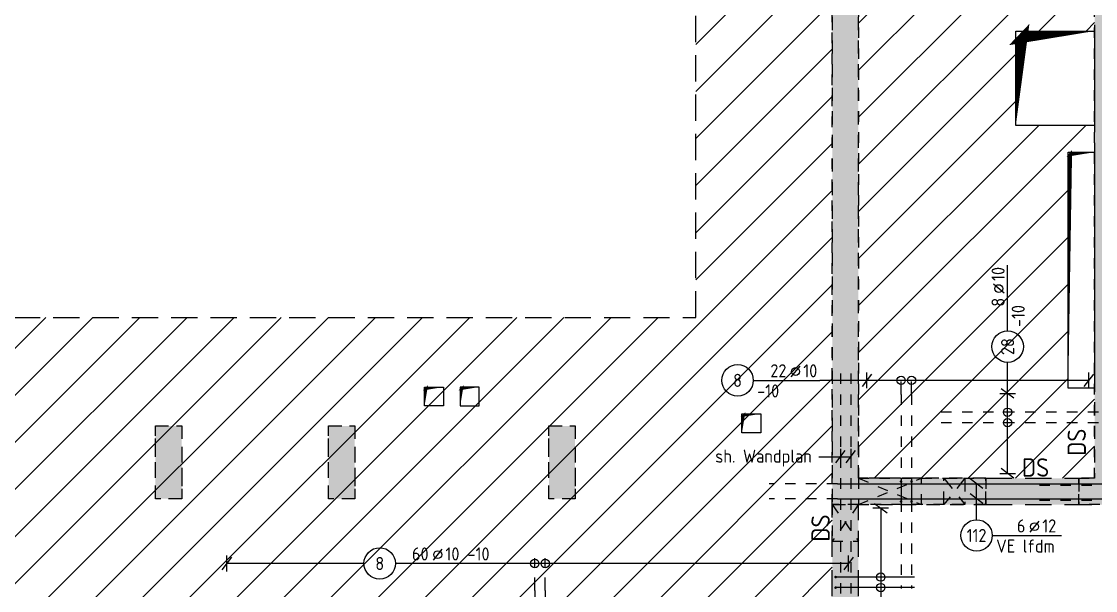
# Model space of a CAD drawing. Extents: x -5.2 to 88.6, y -7.1 to 49.1.
# Drawn here: x 34.27 to 44.51, y 29.95 to 35.38 of the extents above; entities that cross this region are included whole.
import ezdxf
from ezdxf.enums import TextEntityAlignment as Align

# ---------------------------------------------------------------- set-up
doc = ezdxf.new("R2010")
doc.units = 0
doc.header["$LTSCALE"] = 0.5
for name, pattern in [('AUSGEZOGEN', [1000.01, 1000, 0.01]), ('DASHED', [0.75, 0.5, -0.25]), ('DOT', [0.175, 0.05, -0.125]), ('HIDDEN', [0.375, 0.25, -0.125]), ('HIDDEN2', [0.187, 0.125, -0.062]), ('PUNKT', [0.175, 0.05, -0.125]), ('VERDECKT', [0.375, 0.25, -0.125])]:
    doc.linetypes.add(name, pattern=pattern)
for name, color, linetype in [('1.OG', 7, 'Continuous'), ('BZ', 7, 'Continuous'), ('DD', 7, 'Continuous'), ('grau_hell', 7, 'Continuous'), ('grau_mittel', 7, 'Continuous'), ('HILFE', 7, 'Continuous'), ('RND', 7, 'Continuous'), ('SCHATTEN', 7, 'Continuous'), ('SCHRAFF', 7, 'Continuous'), ('TEXT', 7, 'Continuous'), ('VERDECKT', 7, 'Continuous'), ('VERDECKT1', 7, 'Continuous'), ('WD', 7, 'Continuous')]:
    doc.layers.add(name, color=color, linetype=linetype)
doc.styles.add('txt', font='isocp.shx')
pattern_1 = [(0, (0.988865, 56.354767), (0.01984375, 0.0396875), [0, -0.0396875])]
pattern_2 = [(45, (0, 0.30097), (-0.2245064, 0.2245064), [])]

# ---------------------------------------------------------------- blocks, each defined once
blk = doc.blocks.new('RND_LEI')
at = {"layer": 'RND', "color": 7, "linetype": 'Continuous'}
blk.add_line((1.022, 0.066), (1.19, 0.27), dxfattribs=at)
for centre, radius in [((0, 0), 0.3), ((1.106, 0.168), 0.075)]:
    blk.add_circle(centre, radius, dxfattribs=at)
at = {"layer": 'RND', "color": 7, "linetype": 'Continuous', "style": 'txt'}
blk.add_attdef('ANZ', text='', height=0.25, dxfattribs=at).set_placement((0.931, 0.057), align=Align.RIGHT)
for tag, p in [('DUM', (1.253, 0.057)), ('ABSTD', (1.674, 0.057)), ('POSTXT', (0.374, -0.327))]:
    blk.add_attdef(tag, p, '', height=0.25, dxfattribs=at)
blk.add_attdef('POSL', text='', height=0.25, dxfattribs=at).set_placement((0, 0), align=Align.MIDDLE)
blk = doc.blocks.new('lei_gre')
at = {"layer": 'RND', "color": 7, "linetype": 'Continuous'}
for p, q in [((-0.09, -0.12), (0.09, 0.12)), ((0, 0.15), (0, -0.15))]:
    blk.add_line(p, q, dxfattribs=at)

msp = doc.modelspace()

# ---------------------------------------------------------------- hatches: boundary and pattern name
at = {"layer": 'grau_hell', "linetype": 'AUSGEZOGEN'}
h = msp.add_hatch(dxfattribs=at)
h.set_pattern_fill('ANSI31', color=9, scale=0.1, style=0, double=1)
h.set_pattern_definition(pattern_2)
h.paths.add_polyline_path([(27.8228, 28.3684), (27.8228, 28.3684), (28.1078, 28.3684), (28.1078, 28.9984), (29.3278, 28.9984), (29.3278, 28.3684), (30.1728, 28.3684), (30.1728, 28.1184), (30.1728, 28.1184), (29.2853, 28.1184), (29.2853, 24.7734), (30.3678, 24.7734), (33.9178, 24.7734), (34.9278, 24.7734), (36.1728, 24.7734), (36.1728, 28.1184), (35.1228, 28.1184), (35.1228, 28.3684), (35.6728, 28.3684), (35.6728, 28.8684), (36.1728, 28.8684), (36.1728, 29.1484), (41.9977, 29.1484), (41.9977, 30.7734), (41.9978, 38.7234), (40.6978, 38.7234), (40.6978, 32.5577), (17.3228, 32.5577), (17.3228, 38.7234), (15.9978, 38.7234), (15.9978, 31.8934), (16.1878, 31.8934), (16.1878, 31.7134), (15.9978, 31.7134), (15.9978, 30.7734), (15.9978, 29.1484), (21.6478, 29.1484), (22.5328, 29.1484), (25.2978, 29.1484), (25.2978, 28.6184), (25.5478, 28.6184), (25.5478, 28.3684), (26.4228, 28.3684), (26.4228, 28.3684)])
h = msp.add_hatch(dxfattribs=at)
h.set_pattern_fill('ANSI31', color=9, scale=0.1, style=0, double=1)
h.set_pattern_definition(pattern_2)
h.paths.add_polyline_path([(42.2478, 31.0234), (42.8478, 31.0234), (43.4628, 31.0234), (44.3478, 31.0234), (44.4978, 31.0234), (44.4978, 31.8834), (44.2478, 31.8834), (44.2478, 34.1334), (44.4978, 34.1334), (44.4978, 34.3884), (43.7478, 34.3884), (43.7478, 35.2884), (44.4978, 35.2884), (44.4978, 35.7484), (43.7478, 35.7484), (43.7478, 36.6484), (44.4978, 36.6484), (44.4978, 37.7934), (44.1478, 37.7934), (44.1478, 38.4934), (44.4978, 38.4934), (44.4978, 38.7234), (42.2478, 38.7234)])
at = {"layer": 'grau_mittel'}
h = msp.add_hatch(color=61, dxfattribs=at)
h.paths.add_polyline_path([(42.2478, 31.0234), (42.2478, 38.7234), (44.4978, 38.7234), (44.4978, 31.0234), (44.3478, 31.0234), (44.3478, 30.7734), (44.7478, 30.7734), (44.7478, 34.5334), (44.7478, 38.7234), (48.2228, 38.7234), (48.2228, 34.5334), (48.2228, 34.0234), (48.5228, 34.0234), (48.5228, 39.0234), (41.9978, 39.0234), (41.9978, 30.7734), (43.0628, 30.7734), (43.0628, 31.0234)])
h.paths.add_polyline_path([(43.4628, 31.0234), (43.2628, 31.0234), (43.2628, 30.7734), (43.4628, 30.7734)], flags=17)
h.paths.add_polyline_path([(43.4628, 31.0234), (43.4628, 30.7734), (44.3478, 30.7734), (44.3478, 31.0234)], flags=17)
h = msp.add_hatch(color=61, dxfattribs=at)
h.paths.add_polyline_path([(18.4478, 30.8284), (18.6978, 30.8284), (18.6978, 31.5234), (18.4478, 31.5234)])
h.paths.add_polyline_path([(20.7978, 31.5234), (20.5478, 31.5234), (20.5478, 30.8284), (20.7978, 30.8284)])
h.paths.add_polyline_path([(22.1978, 30.8284), (22.4478, 30.8284), (22.4478, 31.5234), (22.1978, 31.5234)])
h.paths.add_polyline_path([(24.5478, 31.5234), (24.2978, 31.5234), (24.2978, 30.8284), (24.5478, 30.8284)])
h.paths.add_polyline_path([(26.1978, 31.5234), (25.9478, 31.5234), (25.9478, 30.8284), (26.1978, 30.8284)])
h.paths.add_polyline_path([(29.9478, 31.5234), (29.6978, 31.5234), (29.6978, 30.8284), (29.9478, 30.8284)])
h.paths.add_polyline_path([(32.0478, 31.5234), (31.7978, 31.5234), (31.7978, 30.8284), (32.0478, 30.8284)])
h.paths.add_polyline_path([(33.6978, 31.5234), (33.4478, 31.5234), (33.4478, 30.8284), (33.6978, 30.8284)])
h.paths.add_polyline_path([(28.2978, 31.5234), (28.0478, 31.5234), (28.0478, 30.8284), (28.2978, 30.8284)])
h.paths.add_polyline_path([(35.7978, 31.5234), (35.5478, 31.5234), (35.5478, 30.8284), (35.7978, 30.8284)])
h.paths.add_polyline_path([(37.4478, 31.5234), (37.1978, 31.5234), (37.1978, 30.8284), (37.4478, 30.8284)])
h.paths.add_polyline_path([(39.5478, 31.5234), (39.2978, 31.5234), (39.2978, 30.8284), (39.5478, 30.8284)])
msp.add_hatch(color=61, dxfattribs=at).paths.add_polyline_path([(42.2478, 30.7734), (41.9977, 30.7734), (41.9977, 29.6985), (41.9978, 29.6984), (42.2478, 29.6984)])
at = {"layer": 'SCHRAFF'}
h = msp.add_hatch(dxfattribs=at)
h.set_pattern_fill('DOTS', scale=0.025, double=1)
h.set_pattern_definition(pattern_1)
h.paths.add_polyline_path([(41.9978, 30.7734), (43.4628, 30.7734), (43.4628, 31.0234), (42.2478, 31.0234), (42.2478, 38.7234), (44.4978, 38.7234), (44.4978, 31.0234), (44.3478, 31.0234), (44.3478, 30.7734), (44.7478, 30.7734), (44.7478, 38.7234), (48.2228, 38.7234), (48.2228, 34.0234), (48.5228, 34.0234), (48.5228, 39.0234), (41.9978, 39.0234)])
h = msp.add_hatch(dxfattribs=at)
h.set_pattern_fill('DOTS', scale=0.025, double=1)
h.set_pattern_definition(pattern_1)
h.paths.add_polyline_path([(28.2978, 31.5234), (28.0478, 31.5234), (28.0478, 30.8284), (28.2978, 30.8284)])
h.paths.add_polyline_path([(29.6978, 30.8284), (29.9478, 30.8284), (29.9478, 31.5234), (29.6978, 31.5234)])
h.paths.add_polyline_path([(32.0478, 31.5234), (31.7978, 31.5234), (31.7978, 30.8284), (32.0478, 30.8284)])
h.paths.add_polyline_path([(33.4478, 30.8284), (33.6978, 30.8284), (33.6978, 31.5234), (33.4478, 31.5234)])
h.paths.add_polyline_path([(35.7978, 31.5234), (35.5478, 31.5234), (35.5478, 30.8284), (35.7978, 30.8284)])
h.paths.add_polyline_path([(37.1978, 30.8284), (37.4478, 30.8284), (37.4478, 31.5234), (37.1978, 31.5234)])
h.paths.add_polyline_path([(39.5478, 31.5234), (39.2978, 31.5234), (39.2978, 30.8284), (39.5478, 30.8284)])

# ---------------------------------------------------------------- linework, layer by layer
at = {"layer": '1.OG', "color": 7, "linetype": 'DOT', "lineweight": -2}
msp.add_lwpolyline([(42.2478, 31.0234), (43.4628, 31.0234), (43.4628, 30.7734), (41.9978, 30.7734), (41.9978, 39.0234), (48.5228, 39.0234), (48.5228, 34.0234), (48.2228, 34.0234), (48.2228, 38.7234), (44.7478, 38.7234), (44.7478, 30.7734), (44.3478, 30.7734), (44.3478, 31.0234), (44.4978, 31.0234), (44.4978, 38.7234), (42.2478, 38.7234), (42.2478, 31.0234)], dxfattribs=at)
for points in [[(35.5478, 31.5234), (35.7978, 31.5234), (35.7978, 30.8284), (35.5478, 30.8284)], [(37.1978, 31.5234), (37.4478, 31.5234), (37.4478, 30.8284), (37.1978, 30.8284)], [(39.2978, 31.5234), (39.5478, 31.5234), (39.5478, 30.8284), (39.2978, 30.8284)]]:
    msp.add_lwpolyline(points, close=True, dxfattribs=at)
at = {"layer": 'BZ', "color": 102, "linetype": 'PUNKT'}
for p, q in [((42.2478, 30.7734), (42.8478, 31.0234)), ((42.2478, 31.0234), (42.8478, 30.7734)), ((41.9977, 30.7734), (42.2478, 30.4234)), ((42.2478, 30.7734), (41.9977, 30.4234))]:
    msp.add_line(p, q, dxfattribs=at)
for points in [[(42.2478, 30.7734), (42.8478, 30.7734), (42.8478, 31.0234), (42.2478, 31.0234)], [(42.2478, 30.7734), (41.9977, 30.7734), (41.9977, 30.4234), (42.2478, 30.4234)]]:
    msp.add_lwpolyline(points, close=True, dxfattribs=at)
at = {"layer": 'DD', "color": 7, "linetype": 'AUSGEZOGEN'}
for points in [[(43.7478, 35.2884), (44.4978, 35.2884), (44.4978, 34.3884), (43.7478, 34.3884)], [(44.2478, 34.1334), (44.4978, 34.1334), (44.4978, 31.8834), (44.2478, 31.8834)], [(38.1128, 31.8934), (38.2928, 31.8934), (38.2928, 31.7134), (38.1128, 31.7134)], [(38.4528, 31.7134), (38.6328, 31.7134), (38.6328, 31.8934), (38.4528, 31.8934)], [(41.1378, 31.6384), (41.3178, 31.6384), (41.3178, 31.4584), (41.1378, 31.4584)]]:
    msp.add_lwpolyline(points, close=True, dxfattribs=at)
at = {"layer": 'HILFE', "color": 102, "linetype": 'DASHED'}
for p, q in [((40.6978, 32.5577), (40.6978, 39.3497)), ((17.3228, 32.5577), (40.6978, 32.5577))]:
    msp.add_line(p, q, dxfattribs=at)
at = {"layer": 'HILFE', "color": 102, "linetype": 'AUSGEZOGEN'}
msp.add_line((41.8692, 31.2295), (42.1753, 31.2295), dxfattribs=at)
at = {"layer": 'RND', "color": 7, "linetype": 'AUSGEZOGEN'}
for p, q in [((43.6693, 32.4292), (43.6693, 33.0546)), ((43.6693, 31.832), (43.6693, 32.1292)), ((41.2457, 31.9574), (41.8803, 31.9574)), ((42.3273, 31.9574), (41.8803, 31.9574)), ((44.4419, 31.9574), (42.3273, 31.9574)), ((43.6693, 31.0706), (43.6693, 31.832)), ((42.4598, 30.7392), (42.4598, 29.1694)), ((43.5235, 30.478), (44.1835, 30.478)), ((37.5353, 30.211), (36.2267, 30.211)), ((42.1532, 30.211), (37.8353, 30.211))]:
    msp.add_line(p, q, dxfattribs=at)
at = {"layer": 'RND', "color": 102, "linetype": 'VERDECKT'}
for p, q in [((42.6538, 31.8225), (42.6538, 32.0074)), ((42.7538, 31.8225), (42.7538, 32.0074)), ((39.163, 29.953), (39.163, 30.261)), ((39.263, 29.953), (39.263, 30.261))]:
    msp.add_line(p, q, dxfattribs=at)
at = {"layer": 'RND', "color": 1, "linetype": 'HIDDEN2'}
for p, q in [((42.0478, 30.9717), (41.3978, 30.9717)), ((42.0478, 30.8287), (41.3978, 30.8287))]:
    msp.add_line(p, q, dxfattribs=at)
at = {"layer": 'RND', "color": 102, "linetype": 'AUSGEZOGEN'}
msp.add_line((43.3735, 30.628), (43.3735, 30.9717), dxfattribs=at)
at = {"layer": 'RND', "color": 1, "linetype": 'HIDDEN2'}
for points in [[(42.0772, 32.0234), (42.0772, 27.3734)], [(42.1753, 32.0234), (42.1753, 27.3734)], [(43.9728, 30.9578), (48.4728, 30.9578)], [(43.9728, 30.8148), (48.4728, 30.8148)]]:
    msp.add_lwpolyline(points, dxfattribs=at)
at = {"layer": 'RND', "color": 1, "linetype": 'DOT'}
for points in [[(42.6538, 31.8225), (42.6538, 30.9925)], [(42.7538, 31.8225), (42.7538, 30.9925)], [(44.5352, 31.6536), (43.0052, 31.6536)], [(44.5352, 31.5536), (43.0052, 31.5536)], [(42.6538, 30.8023), (42.6538, 29.9723)], [(42.7538, 30.8023), (42.7538, 29.9723)], [(39.163, 29.953), (39.163, 29.123)], [(39.263, 29.953), (39.263, 29.123)]]:
    msp.add_lwpolyline(points, dxfattribs=at)
at = {"layer": 'RND', "color": 1, "linetype": 'AUSGEZOGEN'}
for points in [[(42.0478, 30.9717), (44.7478, 30.9717)], [(42.6538, 30.9925), (42.6538, 30.8023)], [(42.7538, 30.9925), (42.7538, 30.8023)], [(42.0478, 30.8287), (44.7478, 30.8287)], [(42.7803, 30.0814), (42.0303, 30.0814)], [(42.7803, 29.9814), (42.0303, 29.9814)]]:
    msp.add_lwpolyline(points, dxfattribs=at)
at = {"layer": 'RND', "color": 7, "linetype": 'AUSGEZOGEN', "const_width": 0.0125}
for points in [[(42.6538, 30.9987, 1), (42.6538, 30.9862, 1)], [(42.7538, 30.9987, 1), (42.7538, 30.9862, 1)], [(42.6538, 30.8086, 1), (42.6538, 30.7961, 1)], [(42.7538, 30.8086, 1), (42.7538, 30.7961, 1)], [(42.024, 30.0814, 1), (42.0365, 30.0814, 1)], [(42.024, 29.9814, 1), (42.0365, 29.9814, 1)]]:
    msp.add_lwpolyline(points, format="xyb", close=True, dxfattribs=at)
at = {"layer": 'RND', "color": 7, "linetype": 'AUSGEZOGEN'}
for centre in [(42.6538, 31.9574), (42.7538, 31.9574), (43.6693, 31.6536), (43.6693, 31.5536), (39.163, 30.211), (39.263, 30.211), (42.4598, 30.0814), (42.4598, 29.9814)]:
    msp.add_circle(centre, 0.04, dxfattribs=at)
at = {"layer": 'SCHATTEN', "color": 1, "linetype": 'AUSGEZOGEN'}
for points in [[(44.4978, 35.2884, 0, 0.1223, 0), (43.7528, 35.2275, 0, 0, 0), (43.8074, 35.2845, 0.1194, 0, 0), (43.7478, 34.3884, 0, 0, 0)], [(44.2478, 31.8834, 0, 0.0359, 0), (44.2658, 34.1333, 0, 0, 0), (44.2495, 34.1131, 0.0408, 0, 0), (44.4978, 34.1334, 0, 0, 0)], [(38.1128, 31.7134, 0, 0.0294, 0), (38.1274, 31.8922, 0, 0, 0), (38.114, 31.8788, 0.0294, 0, 0), (38.2928, 31.8934, 0, 0, 0)], [(38.4528, 31.7134, 0, 0.0294, 0), (38.4674, 31.8922, 0, 0, 0), (38.454, 31.8788, 0.0294, 0, 0), (38.6328, 31.8934, 0, 0, 0)], [(41.1378, 31.4584, 0, 0.0294, 0), (41.1524, 31.6372, 0, 0, 0), (41.139, 31.6238, 0.0294, 0, 0), (41.3178, 31.6384, 0, 0, 0)]]:
    msp.add_lwpolyline(points, format="xyseb", dxfattribs=at)
at = {"layer": 'VERDECKT', "color": 7, "linetype": 'VERDECKT', "lineweight": -2}
for p, q in [((41.9978, 39.0234), (41.9978, 30.7734)), ((42.2478, 31.0234), (42.2478, 38.7234)), ((44.4978, 38.7234), (44.4978, 31.0234)), ((43.4628, 31.0234), (42.2478, 31.0234)), ((43.4628, 30.7734), (43.4628, 31.0234)), ((44.4978, 31.0234), (44.3478, 31.0234)), ((44.3478, 31.0234), (44.3478, 30.7734)), ((41.9978, 30.7734), (43.4628, 30.7734)), ((44.3478, 30.7734), (44.7478, 30.7734))]:
    msp.add_line(p, q, dxfattribs=at)
for points in [[(35.5478, 31.5234), (35.7978, 31.5234), (35.7978, 30.8284), (35.5478, 30.8284)], [(37.1978, 31.5234), (37.4478, 31.5234), (37.4478, 30.8284), (37.1978, 30.8284)], [(39.2978, 31.5234), (39.5478, 31.5234), (39.5478, 30.8284), (39.2978, 30.8284)]]:
    msp.add_lwpolyline(points, close=True, dxfattribs=at)
at = {"layer": 'VERDECKT1', "color": 7, "linetype": 'DASHED'}
for p, q in [((43.4628, 31.0234), (44.3478, 31.0234)), ((41.9977, 29.1484), (41.9977, 30.7734)), ((42.2478, 29.1484), (42.2478, 30.7734)), ((43.4628, 30.7734), (44.3478, 30.7734))]:
    msp.add_line(p, q, dxfattribs=at)
at = {"layer": 'WD', "color": 102, "linetype": 'HIDDEN'}
for p, q in [((43.0628, 31.0234), (43.2628, 30.7734)), ((43.2628, 31.0234), (43.0628, 30.7734))]:
    msp.add_line(p, q, dxfattribs=at)
msp.add_lwpolyline([(43.0628, 31.0234), (43.2628, 31.0234), (43.2628, 30.7734), (43.0628, 30.7734)], close=True, dxfattribs=at)

# ---------------------------------------------------------------- block references
at = {"layer": 'RND', "color": 7, "linetype": 'AUSGEZOGEN', "xscale": 0.5, "yscale": 0.5, "zscale": 0.5, "rotation": 90}
msp.add_blockref('RND_LEI', (43.6693, 32.2792), dxfattribs=at).add_auto_attribs({'POSL': '28', 'DUM': '10', 'ANZ': '8', 'POSTXT': '-10'})
at = {"layer": 'RND', "color": 7, "linetype": 'AUSGEZOGEN', "xscale": 0.5, "yscale": 0.5, "zscale": 0.5}
for p, values in [((41.0957, 31.9574), {'POSL': '8', 'DUM': '10', 'ANZ': '22', 'POSTXT': '-10'}), ((43.3735, 30.478), {'POSL': '112', 'DUM': '12', 'ANZ': '6', 'POSTXT': 'VE lfdm'}), ((37.6853, 30.211), {'POSL': '8', 'DUM': '10', 'ANZ': '60', 'ABSTD': '-10'})]:
    msp.add_blockref('RND_LEI', p, dxfattribs=at).add_auto_attribs(values)
for p, rotation in [((42.3273, 31.9574), 180), ((44.4419, 31.9574), 180), ((43.6693, 31.832), 90), ((43.3735, 30.9717), 90), ((43.6693, 31.0706), 90), ((43.3735, 30.8287), 90), ((42.4598, 30.7392), 270), ((36.2267, 30.211), 180), ((42.1532, 30.211), 180)]:
    msp.add_blockref('lei_gre', p, dxfattribs=dict(at, rotation=rotation))
for p in [(42.0772, 31.2295), (42.1753, 31.2295)]:
    msp.add_blockref('lei_gre', p, dxfattribs=at)

# ---------------------------------------------------------------- texts
at = {"layer": 'TEXT', "color": 1, "linetype": 'AUSGEZOGEN', "style": 'txt'}
for rotation, p in [(90, (44.4153, 31.2373)), (0, (43.8059, 31.0389)), (90, (41.9742, 30.4191))]:
    msp.add_text('DS', height=0.175, rotation=rotation, dxfattribs=at).set_placement(p)
at = {"layer": 'TEXT', "color": 7, "linetype": 'AUSGEZOGEN', "style": 'txt'}
msp.add_text('sh. Wandplan', height=0.125, dxfattribs=at).set_placement((40.883, 31.1725))

doc.saveas('drawing.dxf')
